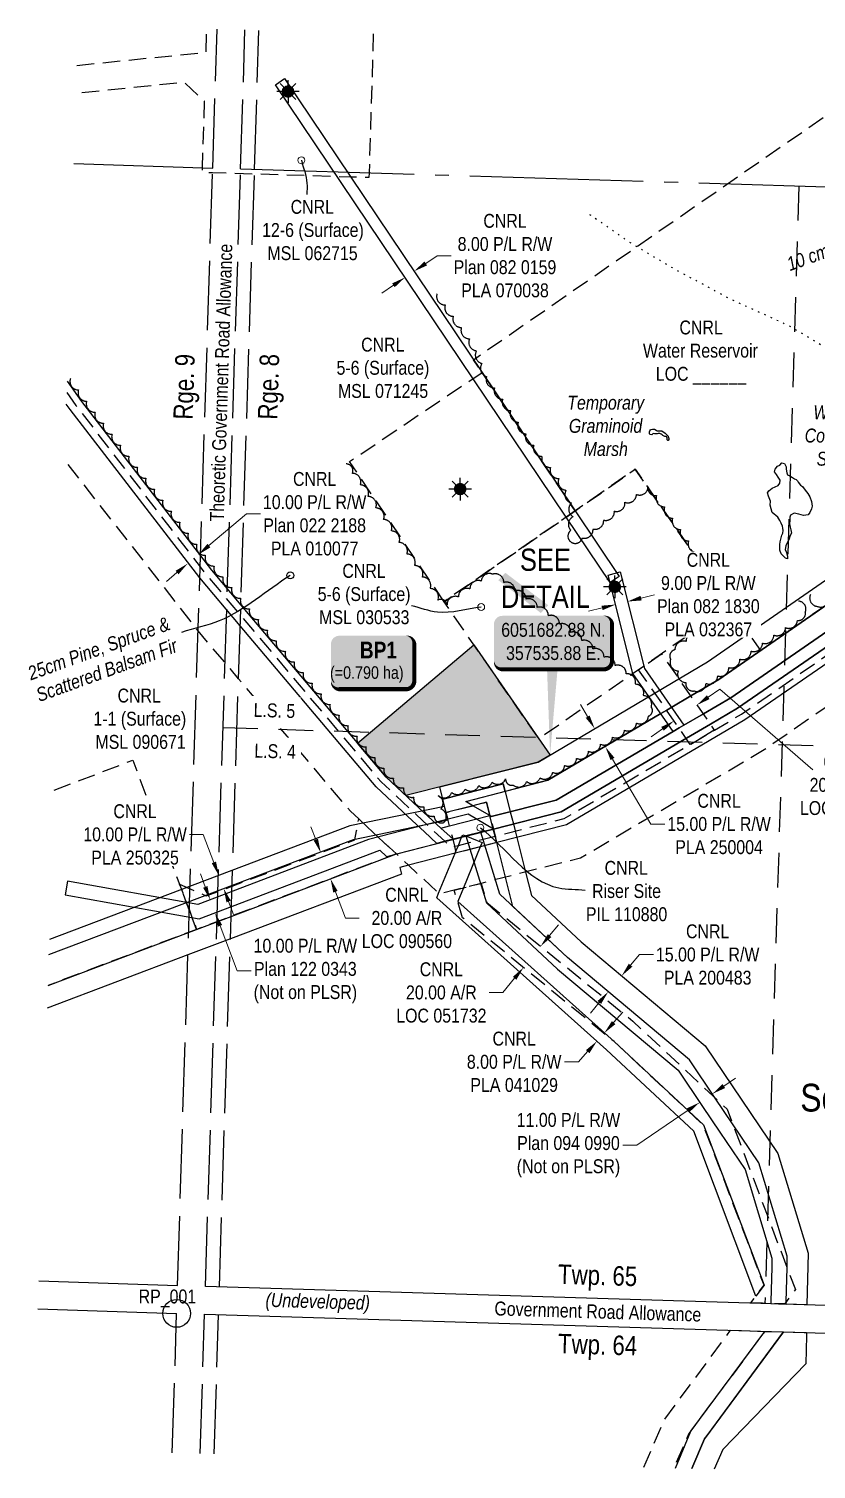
# Model space of a CAD drawing. Extents: x 356147 to 358515, y 6051156 to 6053345.
# Drawn here: x 357161 to 357727, y 6051169 to 6052205 of the extents above; entities that cross this region are included whole.
import ezdxf
from ezdxf.enums import TextEntityAlignment as Align

# ---------------------------------------------------------------- set-up
doc = ezdxf.new("R2010")
doc.units = 0
doc.header["$LTSCALE"] = 5
doc.header["$PDSIZE"] = 15
for name, pattern in [('0', [1, 1, 0]), ('foc-ACCESSROAD', [3.75, 2.5, -1.25]), ('foc-LSD', [8, 5, -3]), ('foc-QUARTERLINE', [33, 25, -3, 2, -3]), ('foc-TOPO', [1, 0.2, -0.8]), ('foc-UNSURVEYED', [12.5, 10, -2.5])]:
    doc.linetypes.add(name, pattern=pattern)
doc.layers.get('Defpoints').update_dxf_attribs({"color": 9})
for name, color, linetype in [('35', 37, 'Continuous'), ('AS-UNDERLAY-H', 141, 'Continuous'), ('C-AR', 13, 'foc-ACCESSROAD'), ('C-RW', 13, 'Continuous'), ('C-SYMBOL', 7, 'Continuous'), ('C-WS', 13, 'foc-ACCESSROAD'), ('C-WS-S', 8, 'Continuous'), ('D-TXT', 6, 'Continuous'), ('DETAIL-T', 7, 'Continuous'), ('L-QSEC', 8, 'foc-QUARTERLINE'), ('L-ROAD-T', 7, 'Continuous'), ('L-SEC', 7, 'Continuous'), ('L-SECQ', 8, 'foc-QUARTERLINE'), ('L-SECTION-LSD', 7, 'foc-LSD'), ('L-USEC', 7, 'foc-UNSURVEYED'), ('P-TEMP-BLOCKS', 250, 'Continuous'), ('P-TEMP-BLUE', 146, 'Continuous'), ('T-BUSH', 110, '0'), ('T-BUSH-T', 110, 'Continuous'), ('T-VEGETATION CHANGE', 104, 'foc-TOPO'), ('WETLAND', 143, 'Continuous')]:
    doc.layers.add(name, color=color, linetype=linetype)
for name, color, linetype, lineweight in [('C-AR-T', 13, 'Continuous', 9), ('C-RW-T', 13, 'Continuous', 9), ('C-WS-T', 13, 'Continuous', 9), ('T-TEXT', 48, 'Continuous', 18)]:
    doc.layers.add(name, color=color, linetype=linetype, lineweight=lineweight)
doc.layers.add('P-TEMP-BLUE-H', color=7, linetype='Continuous', true_color=0x99e6ff)
doc.styles.add('100L', font='ARIALN.TTF', dxfattribs={"height": 11})
doc.styles.add('175L', font='ARIALN.TTF', dxfattribs={"height": 20})
doc.styles.add('80', font='ARIALN.TTF', dxfattribs={"height": 10})
doc.styles.add('80CG', font='ARIALN.TTF', dxfattribs={"height": 10})
doc.styles.add('80L', font='ARIALN.TTF', dxfattribs={"height": 10})
doc.styles.add('80LS', font='ARIALNI.TTF', dxfattribs={"height": 10})
doc.styles.add('BOLD', font='ARIALNB.TTF')
doc.dimstyles.new('Compass 5 000', dxfattribs={"dimscale": 5, "dimtxt": 9, "dimasz": 2, "dimexe": 0.2, "dimexo": 0.0625, "dimgap": 0.5, "dimtad": 0, "dimtih": 1, "dimtoh": 1, "dimzin": 0, "dimdsep": 46, "dimtxsty": '80CG', "dimcen": 0.1, "dimse1": 1, "dimse2": 1, "dimclrd": 256, "dimclrt": 256, "dimaunit": 1, "dimadec": 4, "dimazin": 0, "dimtfac": 0.06, "dimtofl": 0, "dimtmove": 0, "dimatfit": 1, "dimfxl": 0.2, "dimtolj": 1, "dimtzin": 0, "dimlwd": -1, "dimarcsym": 0})

# ---------------------------------------------------------------- blocks, each defined once
blk = doc.blocks.new('*D373')
at = {"layer": 'C-RW-T', "transparency": 16777216}
for p, q in [((357446.3, 6052036.5), (357454.6, 6052042.1)), ((357454.6, 6052042.1), (357464.6, 6052042.1)), ((357423.1, 6052020.8), (357414.8, 6052015.2))]:
    blk.add_line(p, q, dxfattribs=at)
for points in [[(357445.4, 6052037.9), (357447.3, 6052035.1), (357438, 6052030.9)], [(357422.2, 6052022.2), (357424, 6052019.4), (357431.4, 6052026.4)]]:
    blk.add_solid(points, dxfattribs=at)
at = {"layer": 'Defpoints', "color": 0, "transparency": 16777216}
for p in [(357438, 6052030.9), (357445.3, 6052020), (357438.7, 6052015.5)]:
    blk.add_point(p, dxfattribs=at)
at = {"layer": 'C-RW-T', "transparency": 16777216, "insert": (357503.4, 6052042.1), "char_height": 10, "attachment_point": 5, "style": '80CG'}
blk.add_mtext('\\A1;CNRL\\P8.00 P/L R/W\\PPlan 082 0159\\PPLA 070038', dxfattribs=at)
blk = doc.blocks.new('*D374')
at = {"layer": 'C-AR-T', "transparency": 16777216}
for p, q in [((357535.5, 6051553), (357541.8, 6051560.7)), ((357510.3, 6051522.3), (357501.9, 6051512)), ((357501.9, 6051512), (357491.9, 6051512))]:
    blk.add_line(p, q, dxfattribs=at)
for points in [[(357534.2, 6051554), (357536.8, 6051551.9), (357529.1, 6051545.3)], [(357509.1, 6051523.3), (357511.6, 6051521.2), (357516.7, 6051530)]]:
    blk.add_solid(points, dxfattribs=at)
at = {"layer": 'Defpoints', "color": 0, "transparency": 16777216}
for p in [(357524.2, 6051549.3), (357511.7, 6051534.1), (357516.7, 6051530)]:
    blk.add_point(p, dxfattribs=at)
at = {"layer": 'C-AR-T', "transparency": 16777216, "insert": (357457.6, 6051512), "char_height": 10, "attachment_point": 5, "style": '80CG'}
blk.add_mtext('\\A1;CNRL\\P20.00 A/R\\PLOC 051732', dxfattribs=at)
blk = doc.blocks.new('*D375')
at = {"layer": 'C-AR-T', "transparency": 16777216}
for p, q in [((357367.2, 6051622), (357363.7, 6051631.3)), ((357381.4, 6051584.5), (357388.5, 6051565.6)), ((357388.5, 6051565.6), (357398.5, 6051565.6))]:
    blk.add_line(p, q, dxfattribs=at)
for points in [[(357368.8, 6051622.6), (357365.7, 6051621.4), (357370.8, 6051612.6)], [(357382.9, 6051585.1), (357379.8, 6051583.9), (357377.8, 6051593.8)]]:
    blk.add_solid(points, dxfattribs=at)
at = {"layer": 'Defpoints', "color": 0, "transparency": 16777216}
for p in [(357316.2, 6051592), (357377.8, 6051593.8), (357323.2, 6051573.2)]:
    blk.add_point(p, dxfattribs=at)
at = {"layer": 'C-AR-T', "transparency": 16777216, "insert": (357432.8, 6051565.6), "char_height": 10, "attachment_point": 5, "style": '80CG'}
blk.add_mtext('\\A1;CNRL\\P20.00 A/R\\PLOC 090560', dxfattribs=at)
blk = doc.blocks.new('*D377')
at = {"layer": 'C-RW-T', "transparency": 16777216}
for p, q in [((357290.3, 6051833.5), (357317.3, 6051856.4)), ((357317.3, 6051856.4), (357327.3, 6051856.4)), ((357267.3, 6051814.1), (357259.7, 6051807.7))]:
    blk.add_line(p, q, dxfattribs=at)
for points in [[(357289.2, 6051834.8), (357291.3, 6051832.2), (357282.6, 6051827)], [(357266.3, 6051815.4), (357268.4, 6051812.9), (357275, 6051820.6)]]:
    blk.add_solid(points, dxfattribs=at)
at = {"layer": 'Defpoints', "color": 0, "transparency": 16777216}
for p in [(357282.6, 6051827), (357336.8, 6051762.8), (357329.2, 6051756.4)]:
    blk.add_point(p, dxfattribs=at)
at = {"layer": 'C-RW-T', "transparency": 16777216, "insert": (357366.4, 6051856.4), "char_height": 10, "attachment_point": 5, "style": '80CG'}
blk.add_mtext('\\A1;CNRL\\P10.00 P/L R/W\\PPlan 022 2188\\PPLA 010077', dxfattribs=at)
blk = doc.blocks.new('*D378')
at = {"layer": 'C-RW-T', "transparency": 16777216}
for p, q in [((357601.4, 6051795.8), (357611.1, 6051798.2)), ((357573.3, 6051788.7), (357563.6, 6051786.3))]:
    blk.add_line(p, q, dxfattribs=at)
for points in [[(357601, 6051797.4), (357601.8, 6051794.1), (357591.7, 6051793.3)], [(357572.9, 6051790.3), (357573.7, 6051787.1), (357583, 6051791.1)]]:
    blk.add_solid(points, dxfattribs=at)
at = {"layer": 'Defpoints', "color": 0, "transparency": 16777216}
for p in [(357582.3, 6051793.8), (357591.1, 6051796), (357591.7, 6051793.3)]:
    blk.add_point(p, dxfattribs=at)
at = {"layer": 'C-RW-T', "transparency": 16777216, "insert": (357649.8, 6051798.2), "char_height": 10, "attachment_point": 5, "style": '80CG', "bg_fill": 3, "box_fill_scale": 1.1, "bg_fill_color": 256, "bg_fill_true_color": 13158600, "bg_fill_transparency": 0}
blk.add_mtext('\\A1;CNRL\\P9.00 P/L R/W\\PPlan 082 1830\\PPLA 032367', dxfattribs=at)
blk = doc.blocks.new('*D379')
at = {"layer": 'C-RW-T', "transparency": 16777216}
for p, q in [((357581.6, 6051490.4), (357588.3, 6051497.8)), ((357556.3, 6051462.1), (357546.3, 6051462.1)), ((357562.9, 6051469.5), (357556.3, 6051462.1))]:
    blk.add_line(p, q, dxfattribs=at)
for points in [[(357580.4, 6051491.5), (357582.8, 6051489.2), (357574.9, 6051482.9)], [(357561.7, 6051470.6), (357564.2, 6051468.4), (357569.6, 6051477)]]:
    blk.add_solid(points, dxfattribs=at)
at = {"layer": 'Defpoints', "color": 0, "transparency": 16777216}
for p in [(357574.6, 6051483.2), (357569.3, 6051477.2), (357569.6, 6051477)]:
    blk.add_point(p, dxfattribs=at)
at = {"layer": 'C-RW-T', "transparency": 16777216, "insert": (357510, 6051462.1), "char_height": 10, "attachment_point": 5, "style": '80CG'}
blk.add_mtext('\\A1;CNRL\\P8.00 P/L R/W^JPLA 041029', dxfattribs=at)
blk = doc.blocks.new('*D380')
at = {"layer": 'C-RW-T', "transparency": 16777216}
for p, q in [((357593.8, 6051531.7), (357600.2, 6051539.3)), ((357600.2, 6051539.3), (357610.2, 6051539.3)), ((357571.3, 6051504.9), (357564.9, 6051497.2))]:
    blk.add_line(p, q, dxfattribs=at)
for points in [[(357592.5, 6051532.7), (357595.1, 6051530.6), (357587.4, 6051524)], [(357570, 6051505.9), (357572.6, 6051503.8), (357577.7, 6051512.5)]]:
    blk.add_solid(points, dxfattribs=at)
at = {"layer": 'Defpoints', "color": 0, "transparency": 16777216}
for p in [(357587.4, 6051524), (357618.4, 6051497.9), (357608.8, 6051486.4)]:
    blk.add_point(p, dxfattribs=at)
at = {"layer": 'C-RW-T', "transparency": 16777216, "insert": (357649.3, 6051539.3), "char_height": 10, "attachment_point": 5, "style": '80CG'}
blk.add_mtext('\\A1;CNRL\\P15.00 P/L R/W\\PPLA 200483', dxfattribs=at)
blk = doc.blocks.new('GAS')
h = blk.add_hatch(color=255)
h.dxf.hatch_style = 1
edge = h.paths.add_edge_path()
edge.add_arc((0, 0), 0.9, 0, 360)
for p, q in [((-0.81, 0), (-1.62, 0)), ((-0.57, 0.57), (-1.14, 1.14)), ((0, 0.81), (0, 1.62)), ((0.57, 0.57), (1.14, 1.14)), ((1.62, 0), (0.81, 0)), ((-0.57, -0.57), (-1.14, -1.14)), ((0, -0.81), (0, -1.62)), ((1.14, -1.14), (0.57, -0.57))]:
    blk.add_line(p, q)
blk.add_circle((0, 0), 0.8)
blk = doc.blocks.new('*D417')
at = {"layer": 'C-RW-T', "transparency": 16777216}
for p, q in [((357661, 6051444.7), (357669.3, 6051450.3)), ((357635.3, 6051427.3), (357598.2, 6051402.2)), ((357598.2, 6051402.2), (357588.2, 6051402.2))]:
    blk.add_line(p, q, dxfattribs=at)
for points in [[(357660, 6051446.1), (357661.9, 6051443.3), (357652.7, 6051439.1)], [(357634.4, 6051428.7), (357636.2, 6051426), (357643.6, 6051433)]]:
    blk.add_solid(points, dxfattribs=at)
at = {"layer": 'Defpoints', "color": 0, "transparency": 16777216}
for p in [(357643.6, 6051433), (357658.4, 6051430.7), (357649.3, 6051424.5)]:
    blk.add_point(p, dxfattribs=at)
at = {"layer": 'C-RW-T', "transparency": 16777216, "insert": (357549.1, 6051402.2), "char_height": 10, "attachment_point": 5, "style": '80CG'}
blk.add_mtext('\\A1;11.00 P/L R/W\\PPlan 094 0990\\P(Not on PLSR)', dxfattribs=at)
blk = doc.blocks.new('*D418')
at = {"layer": 'C-RW-T', "transparency": 16777216}
for p, q in [((357286.2, 6051625.7), (357276.2, 6051625.7)), ((357293.8, 6051605.6), (357286.2, 6051625.7)), ((357304.4, 6051577.5), (357308, 6051568.2))]:
    blk.add_line(p, q, dxfattribs=at)
for points in [[(357295.4, 6051606.2), (357292.3, 6051605), (357297.4, 6051596.2)], [(357306, 6051578.1), (357302.9, 6051576.9), (357300.9, 6051586.9)]]:
    blk.add_solid(points, dxfattribs=at)
at = {"layer": 'Defpoints', "color": 0, "transparency": 16777216}
for p in [(357378.4, 6051626.8), (357381.9, 6051617.5), (357297.4, 6051596.2)]:
    blk.add_point(p, dxfattribs=at)
at = {"layer": 'C-RW-T', "transparency": 16777216, "insert": (357237.1, 6051625.7), "char_height": 10, "attachment_point": 5, "style": '80CG', "bg_fill": 3, "box_fill_scale": 1.1, "bg_fill_color": 256, "bg_fill_true_color": 13158600, "bg_fill_transparency": 0}
blk.add_mtext('\\A1;CNRL\\P10.00 P/L R/W\\PPLA 250325', dxfattribs=at)
blk = doc.blocks.new('*D464')
at = {"layer": 'C-RW-T', "transparency": 16777216}
for p, q in [((357287.6, 6051588), (357284.1, 6051597.4)), ((357298.3, 6051560), (357310.6, 6051527.5)), ((357310.6, 6051527.5), (357320.6, 6051527.5))]:
    blk.add_line(p, q, dxfattribs=at)
for points in [[(357289.2, 6051588.6), (357286.1, 6051587.4), (357291.2, 6051578.7)], [(357299.8, 6051560.6), (357296.7, 6051559.4), (357294.7, 6051569.3)]]:
    blk.add_solid(points, dxfattribs=at)
at = {"layer": 'Defpoints', "color": 0, "transparency": 16777216}
for p in [(357288, 6051577.5), (357291.6, 6051568.1), (357294.7, 6051569.3)]:
    blk.add_point(p, dxfattribs=at)
at = {"layer": 'C-RW-T', "transparency": 16777216, "insert": (357359.7, 6051527.5), "char_height": 10, "attachment_point": 5, "style": '80CG'}
blk.add_mtext('\\A1;10.00 P/L R/W\\PPlan 122 0343\\P(Not on PLSR)', dxfattribs=at)
blk = doc.blocks.new('*D465')
at = {"layer": 'C-RW-T', "transparency": 16777216}
for p, q in [((357562.9, 6051710.5), (357557.8, 6051719.1)), ((357580.8, 6051680), (357608.4, 6051633.2)), ((357608.4, 6051633.2), (357618.4, 6051633.2))]:
    blk.add_line(p, q, dxfattribs=at)
for points in [[(357564.3, 6051711.3), (357561.5, 6051709.6), (357568, 6051701.8)], [(357582.2, 6051680.9), (357579.4, 6051679.2), (357575.7, 6051688.7)]]:
    blk.add_solid(points, dxfattribs=at)
at = {"layer": 'Defpoints', "color": 0, "transparency": 16777216}
for p in [(357588.5, 6051713.9), (357596.3, 6051700.7), (357575.7, 6051688.7)]:
    blk.add_point(p, dxfattribs=at)
at = {"layer": 'C-RW-T', "transparency": 16777216, "insert": (357657.5, 6051633.2), "char_height": 10, "attachment_point": 5, "style": '80CG'}
blk.add_mtext('\\A1;CNRL\\P15.00 P/L R/W\\PPLA 250004', dxfattribs=at)
blk = doc.blocks.new('*U522')
at = {"true_color": 0x99e6ff}
h = blk.add_hatch(color=141, dxfattribs=at)
edge = h.paths.add_edge_path()
edge.add_line((-24, -20), (24, -20))
edge.add_arc((24, -14), 6, 270, 360)
edge.add_line((30, -14), (30, 12.5))
edge.add_arc((24, 12.5), 6, 0, 90)
edge.add_line((24, 18.5), (-24, 18.5))
edge.add_arc((-24, 12.5), 6, 90, 180)
edge.add_line((-30, 12.5), (-30, -14))
edge.add_arc((-24, -14), 6, 180, 270)
at = {"color": 250, "flags": 128}
blk.add_lwpolyline([(-24, -20, 3, 3, 0), (24, -20, 3, 3, 0.414214), (30, -14, 3, 3, 0), (30, 12.5, 3, 0, 0.414214), (24, 18.5, 0, 0, 0), (-24, 18.5, 0, 0, 0.414214), (-30, 12.5, 0, 0, 0), (-30, -14, 0, 3, 0.414214)], format="xyseb", close=True, dxfattribs=at)
at = {"flags": 128}
blk.add_lwpolyline([(-20.1, 2.6, 0, 7.5, 0), (0, 0, 0, 0, 0)], format="xyseb", dxfattribs=at)
at = {"color": 250}
for tag, p, height, style in [('TEMP_AREA_W1_001', (-9.2, 2.2), 12, 'BOLD'), ('ENTER_TEXT_001', (-30.7, -12.5), 9, '80')]:
    blk.add_attdef(tag, p, '', height=height, dxfattribs=dict(at, style=style))
blk = doc.blocks.new('*U524')
h = blk.add_hatch(color=254)
edge = h.paths.add_edge_path()
edge.add_line((-36.5, -20), (36.5, -20))
edge.add_arc((36.5, -14), 6, 270, 360)
edge.add_line((42.5, -14), (42.5, 12.5))
edge.add_arc((36.5, 12.5), 6, 0, 90)
edge.add_line((36.5, 18.5), (-36.5, 18.5))
edge.add_arc((-36.5, 12.5), 6, 90, 180)
edge.add_line((-42.5, 12.5), (-42.5, -14))
edge.add_arc((-36.5, -14), 6, 180, 270)
at = {"color": 1, "flags": 128}
blk.add_lwpolyline([(-36.5, -20, 3, 3, 0), (36.5, -20, 3, 3, 0.414214), (42.5, -14, 3, 3, 0), (42.5, 12.5, 3, 0, 0.414214), (36.5, 18.5, 0, 0, 0), (-36.5, 18.5, 0, 0, 0.414214), (-42.5, 12.5, 0, 0, 0), (-42.5, -14, 0, 3, 0.414214)], format="xyseb", close=True, dxfattribs=at)
blk.add_lwpolyline([(-2.1, -81.7, 0, 10, 0), (0, 0, 5, 5, 0)], format="xyseb", dxfattribs=at)
at = {"color": 1, "style": '80'}
blk.add_attdef('ENTER_TEXT_001', (-36, -5), '', height=10, dxfattribs=at)

msp = doc.modelspace()

# ---------------------------------------------------------------- hatches: boundary and pattern name
at = {"layer": 'AS-UNDERLAY-H'}
h = msp.add_hatch(color=256, dxfattribs=at)
h.dxf.hatch_style = 1
h.paths.add_polyline_path([(357503.658, 6051813.932), (357534.468, 6051790.674), (357529.187, 6051785.027), (357498.578, 6051808.723)])
at = {"layer": 'P-TEMP-BLUE-H'}
h = msp.add_hatch(color=256, dxfattribs=at)
h.dxf.hatch_style = 1
h.paths.add_polyline_path([(357535.88, 6051682.878), (357527.27, 6051677.801), (357431.959, 6051653.818), (357417.811, 6051666.964), (357397.208, 6051691.361), (357481.029, 6051762.146)])

# ---------------------------------------------------------------- linework, layer by layer
at = {"layer": '35', "color": 3}
msp.add_circle((357267.05, 6051281.143), 10, dxfattribs=at)
at = {"layer": 'C-AR', "flags": 128}
for points in [[(357187.885, 6051943.65), (357194.529, 6051934.318), (357283.952, 6051818.21), (357287.597, 6051813.479), (357313.035, 6051783.342), (357414.182, 6051663.513), (357439.405, 6051640.103), (357451.428, 6051628.94), (357460.193, 6051620.806), (357464.753, 6051616.572), (357467.193, 6051617.189), (357469.822, 6051617.854), (357483.316, 6051621.269), (357496.257, 6051624.544), (357546.037, 6051637.14), (357636.984, 6051690.661), (357654.264, 6051700.83), (357673.622, 6051712.223), (357811.873, 6051807.79), (357898.03, 6051849.276), (357963.635, 6051862.599), (357965.993, 6051863.08), (357973.087, 6051864.519), (357983.595, 6051864.086), (358072.035, 6051860.44), (358110.406, 6051871.052), (358168.699, 6051887.174), (358211.043, 6051890.927)], [(358210.083, 6051860.25), (358174.149, 6051857.065), (358109.407, 6051839.161), (358075.554, 6051829.798), (357975.527, 6051833.921), (357907.822, 6051820.17), (357827.24, 6051781.369), (357690.036, 6051686.524), (357557.736, 6051608.668), (357486.142, 6051590.551), (357473.483, 6051587.348), (357466.726, 6051585.638), (357456.165, 6051582.966), (357455.653, 6051583.442), (357433.907, 6051603.625), (357425.192, 6051611.714), (357415.953, 6051620.292), (357412.376, 6051623.613), (357404.281, 6051631.165), (357398.087, 6051636.877), (357392.093, 6051642.441), (357311.602, 6051737.798), (357282.506, 6051772.268), (357186.363, 6051895.288)], [(357603.436, 6051170.614), (357618.206, 6051204.776), (357665.792, 6051268.989), (357690.41, 6051268.24), (357635.647, 6051194.722), (357624.942, 6051169.959)]]:
    msp.add_lwpolyline(points, dxfattribs=at)
for points in [[(357654.071, 6051700.717), (357636.794, 6051690.549), (357599.624, 6051744.258), (357616.064, 6051755.635), (357654.071, 6051700.717)], [(357425.192, 6051611.714), (357306.22, 6051566.808), (357281.386, 6051557.433), (357276.179, 6051571.212), (357274.411, 6051575.891), (357270.29, 6051586.799), (357269.055, 6051590.066), (357276.667, 6051586.715), (357281.364, 6051584.724), (357288.388, 6051581.556), (357306.903, 6051588.52), (357395.346, 6051621.79), (357396.534, 6051628.314), (357398.087, 6051636.876), (357404.286, 6051631.18), (357412.376, 6051623.613), (357415.953, 6051620.292), (357425.192, 6051611.714)], [(357688.871, 6051288.406), (357680.378, 6051288.664), (357684.032, 6051293.613), (357689.856, 6051301.473), (357646.199, 6051416.719), (357581.881, 6051476.699), (357472.842, 6051565.841), (357469.335, 6051577.379), (357466.726, 6051585.638), (357473.483, 6051587.349), (357486.142, 6051590.552), (357490.402, 6051576.758), (357595.371, 6051491.459), (357663.246, 6051428.163), (357712.426, 6051298.336), (357704.724, 6051287.923), (357688.871, 6051288.406)]]:
    msp.add_lwpolyline(points, close=True, dxfattribs=at)
at = {"layer": 'C-AR-T'}
for p, q in [((357649.721, 6051724.466), (357657.942, 6051730.153)), ((357657.942, 6051730.153), (357725.079, 6051672.146)), ((357616.831, 6051701.716), (357608.609, 6051696.029))]:
    msp.add_line(p, q, dxfattribs=at)
for points in [[(357648.773, 6051725.837), (357650.669, 6051723.096), (357641.499, 6051718.78)], [(357615.883, 6051703.086), (357617.779, 6051700.346), (357625.052, 6051707.403)]]:
    msp.add_solid(points, dxfattribs=at)
at = {"layer": 'C-RW'}
for points in [[(357982.017, 6052184.218), (357985.01, 6052084.105), (357990.619, 6051896.46), (357888.661, 6051875.695), (357786.036, 6051826.244), (357657.37, 6051737.224), (357637.285, 6051725.405), (357623.396, 6051717.233), (357620.002, 6051715.235), (357615.62, 6051712.657), (357534.269, 6051664.786), (357503.504, 6051656.559), (357502.062, 6051662.194), (357458.541, 6051651.178), (357456.499, 6051659.992), (357498.488, 6051670.558), (357527.27, 6051677.801), (357649.291, 6051749.868), (357778.47, 6051839.243), (357883.836, 6051890.015), (357980.225, 6051909.646), (357975, 6052084.409), (357972.007, 6052184.523)], [(357188.144, 6051951.902), (357198.546, 6051937.293), (357284.2, 6051826.081), (357292.073, 6051815.861), (357313.268, 6051790.758), (357417.811, 6051666.964), (357445.098, 6051641.609), (357457.098, 6051630.323), (357466.012, 6051622.244), (357460.193, 6051620.806), (357454.251, 6051619.302), (357445.474, 6051627.488), (357433.493, 6051638.664), (357410.559, 6051660.057), (357312.798, 6051775.819), (357283.705, 6051810.341), (357190.511, 6051931.342), (357187.625, 6051935.396)], [(358210.886, 6051885.894), (358169.593, 6051882.234), (358110.242, 6051865.82), (358072.612, 6051855.414), (357973.487, 6051859.5), (357899.636, 6051844.501), (357814.394, 6051803.456), (357676.093, 6051708.127), (357547.601, 6051632.657), (357497.456, 6051619.843), (357485.563, 6051616.791), (357468.395, 6051612.424), (357467.489, 6051612.199), (357433.907, 6051603.625), (357427.642, 6051602.025), (357428.892, 6051597.084), (357305.709, 6051550.587), (357275.167, 6051539.058), (357173.948, 6051500.853)], [(357804.814, 6051819.926), (357665.913, 6051724.11), (357646.242, 6051712.602), (357632.208, 6051704.421), (357628.878, 6051702.456), (357624.432, 6051699.849), (357540.302, 6051650.4), (357493.483, 6051638.548), (357492.442, 6051639.289), (357480.314, 6051646.428), (357475.248, 6051649.411), (357534.269, 6051664.786), (357615.62, 6051712.657), (357620.002, 6051715.235), (357623.396, 6051717.233), (357637.285, 6051725.405), (357657.37, 6051737.224), (357786.036, 6051826.244)], [(357809.351, 6051812.124), (357670.738, 6051716.542), (357651.378, 6051705.146), (357634.055, 6051694.977), (357543.755, 6051642.006), (357495.067, 6051629.636), (357475.2, 6051624.611), (357472.202, 6051623.803), (357466.012, 6051622.244), (357457.098, 6051630.323), (357463.434, 6051631.892), (357492.446, 6051639.286), (357492.768, 6051638.35), (357493.484, 6051638.54), (357540.302, 6051650.4), (357624.432, 6051699.849), (357628.878, 6051702.452), (357632.208, 6051704.421), (357646.244, 6051712.594), (357665.913, 6051724.11), (357804.813, 6051819.926)], [(357174.459, 6051517.074), (357275.677, 6051555.279), (357281.386, 6051557.433), (357306.22, 6051566.808), (357425.192, 6051611.714), (357454.251, 6051619.302), (357460.193, 6051620.806), (357466.012, 6051622.244), (357472.202, 6051623.803), (357475.2, 6051624.611), (357495.067, 6051629.636), (357543.755, 6051642.006), (357634.055, 6051694.977), (357651.378, 6051705.146), (357670.738, 6051716.542), (357809.351, 6051812.124)], [(357175.16, 6051539.365), (357394.425, 6051622.209), (357462.404, 6051636.209), (357459.961, 6051645.913), (357391.633, 6051631.84), (357175.501, 6051550.18)], [(357626.027, 6051169.926), (357637.172, 6051196.407), (357690.41, 6051268.24), (357703.766, 6051267.833), (357647.079, 6051190.875), (357637.937, 6051169.564)], [(357637.942, 6051169.564), (357647.081, 6051190.853), (357648.836, 6051193.26), (357703.766, 6051267.833), (357720.451, 6051267.325), (357720.395, 6051264.931), (357719.925, 6051244.943), (357660.178, 6051183.322), (357654.057, 6051169.073)]]:
    msp.add_lwpolyline(points, dxfattribs=at)
for points in [[(357585.651, 6051811.356), (357579.016, 6051806.893), (357547.366, 6051853.953), (357338.109, 6052165.044), (357344.749, 6052169.509), (357553.872, 6051858.599), (357585.651, 6051811.356)], [(357628.878, 6051702.452), (357624.432, 6051699.849), (357595.514, 6051741.413), (357577.633, 6051812.376), (357586.357, 6051814.574), (357603.838, 6051745.199), (357632.208, 6051704.421), (357628.878, 6051702.452)], [(357503.509, 6051656.534), (357507.212, 6051642.018), (357509.44, 6051633.287), (357510.736, 6051628.208), (357511.927, 6051623.541), (357518.272, 6051598.681), (357522.561, 6051581.877), (357558.311, 6051548.362), (357647.466, 6051473.604), (357699.901, 6051396.1), (357721.658, 6051324.415), (357720.789, 6051287.434), (357705.801, 6051287.89), (357705.837, 6051289.428), (357706.419, 6051314.194), (357706.611, 6051322.362), (357686.211, 6051389.576), (357667.241, 6051417.615), (357654.737, 6051436.097), (357636.223, 6051463.463), (357548.359, 6051537.139), (357509.114, 6051573.929), (357503.736, 6051595.003), (357497.433, 6051619.823), (357496.234, 6051624.525), (357494.963, 6051629.596), (357492.721, 6051638.312), (357492.438, 6051639.282), (357490.008, 6051648.87), (357480.345, 6051646.401), (357476.449, 6051645.426), (357460.982, 6051641.484), (357460.133, 6051644.857), (357459.981, 6051645.46), (357458.541, 6051651.178), (357502.062, 6051662.194), (357503.509, 6051656.534)], [(357186.798, 6051582.249), (357283.293, 6051564.98), (357413.349, 6051614.467), (357418.198, 6051609.92), (357449.882, 6051618.047), (357495.067, 6051629.636), (357476.814, 6051640.434), (357446.157, 6051632.571), (357405.236, 6051622.076), (357282.327, 6051575.308), (357188.559, 6051592.09)], [(357475.317, 6051624.641), (357490.171, 6051576.533), (357541.293, 6051528.712), (357627.978, 6051456.026), (357645.63, 6051429.935), (357658.133, 6051411.454), (357676.172, 6051384.791), (357695.576, 6051320.857), (357695.426, 6051314.453), (357694.843, 6051289.686), (357694.809, 6051288.225), (357705.801, 6051287.89), (357705.837, 6051289.428), (357706.419, 6051314.194), (357706.611, 6051322.362), (357686.211, 6051389.576), (357667.241, 6051417.615), (357654.737, 6051436.097), (357636.223, 6051463.463), (357548.359, 6051537.139), (357499.783, 6051582.678), (357485.992, 6051627.34)], [(357689.856, 6051301.473), (357684.032, 6051293.613), (357639.379, 6051412.141), (357576.483, 6051470.794), (357454.324, 6051580.215), (357455.653, 6051583.442), (357467.489, 6051612.199), (357468.09, 6051613.66), (357469.822, 6051617.854), (357472.202, 6051623.803), (357472.981, 6051625.524), (357475.2, 6051624.611), (357483.316, 6051621.269), (357486.851, 6051619.814), (357485.563, 6051616.791), (357473.483, 6051587.349), (357469.335, 6051577.379), (357581.881, 6051476.699), (357646.199, 6051416.719), (357689.856, 6051301.473)]]:
    msp.add_lwpolyline(points, close=True, dxfattribs=at)
at = {"layer": 'C-WS', "flags": 128}
for points in [[(357408.627, 6052201.675), (357405.578, 6052101.748), (357405.473, 6052098.282), (357392.347, 6052098.683), (357382.5, 6052098.985), (357323.027, 6052100.803), (357292.876, 6052101.725), (357285.552, 6052101.948), (357285.657, 6052105.419), (357287.109, 6052153.318), (357272.64, 6052166.793), (357197.742, 6052159.17), (357194.658, 6052158.856)], [(357195.292, 6052179.025), (357288.175, 6052188.477), (357288.685, 6052205.326)], [(357178.882, 6051657.612), (357235.464, 6051679.133), (357269.055, 6051590.066), (357270.29, 6051586.799), (357274.411, 6051575.891), (357276.179, 6051571.212), (357281.386, 6051557.433), (357275.677, 6051555.279), (357174.459, 6051517.074)]]:
    msp.add_lwpolyline(points, dxfattribs=at)
for points in [[(357746.349, 6052151.175), (357931.1, 6051884.334), (357888.661, 6051875.695), (357786.036, 6051826.244), (357687.448, 6051758.026), (357597.166, 6051888.431), (357553.939, 6051858.503), (357480.77, 6051967.275), (357746.349, 6052151.175)], [(357459.565, 6051793.166), (357391.535, 6051893.977), (357486.921, 6051958.137), (357530.355, 6051893.399), (357553.939, 6051858.503), (357459.565, 6051793.166)], [(357665.444, 6051789.81), (357527.802, 6051694.552), (357459.565, 6051793.166), (357553.939, 6051858.503), (357597.166, 6051888.431)], [(357485.563, 6051616.791), (357468.395, 6051612.424), (357468.09, 6051613.66), (357467.193, 6051617.189), (357466.012, 6051622.244), (357463.434, 6051631.892), (357460.982, 6051641.484), (357480.314, 6051646.428), (357490.018, 6051648.911), (357492.446, 6051639.286), (357492.768, 6051638.35), (357495.067, 6051629.636), (357496.257, 6051624.544), (357497.456, 6051619.843), (357485.563, 6051616.791)]]:
    msp.add_lwpolyline(points, close=True, dxfattribs=at)
at = {"layer": 'L-QSEC'}
msp.add_line((357313.085, 6052104.571), (358082.475, 6052081.147), dxfattribs=at)
at = {"layer": 'L-SEC'}
for p, q in [((357167.768, 6051304.486), (357267.702, 6051301.243)), ((357287.783, 6051300.632), (358091.769, 6051276.159)), ((357167.135, 6051284.386), (357267.05, 6051281.144)), ((357287.15, 6051280.532), (358091.158, 6051256.058))]:
    msp.add_line(p, q, dxfattribs=at)
at = {"layer": 'L-SECQ'}
msp.add_line((357193.07, 6052108.425), (357292.984, 6052105.183), dxfattribs=at)
at = {"layer": 'L-SECTION-LSD'}
for p, q in [((357715.016, 6052092.334), (357690.544, 6051288.372)), ((357300.434, 6051702.602), (358104.368, 6051678.129))]:
    msp.add_line(p, q, dxfattribs=at)
at = {"layer": 'L-USEC'}
for p, q in [((357292.984, 6052105.183), (357296.129, 6052205.1)), ((357313.084, 6052104.55), (357316.23, 6052204.488)), ((357323.134, 6052104.234), (357326.281, 6052204.182)), ((357267.682, 6051301.244), (357292.984, 6052105.183)), ((357287.782, 6051300.591), (357313.084, 6052104.55)), ((357297.832, 6051300.265), (357323.134, 6052104.234)), ((357263.899, 6051180.949), (357267.05, 6051281.144)), ((357283.999, 6051180.337), (357287.15, 6051280.511)), ((357294.05, 6051180.031), (357297.2, 6051280.195))]:
    msp.add_line(p, q, dxfattribs=at)
at = {"layer": 'P-TEMP-BLUE'}
msp.add_lwpolyline([(357535.88, 6051682.878), (357527.27, 6051677.801), (357431.959, 6051653.818), (357417.811, 6051666.964), (357397.208, 6051691.361), (357481.029, 6051762.146)], close=True, dxfattribs=at)
at = {"layer": 'T-BUSH', "flags": 128}
for points in [[(357454.511, 6052014.758, 0.52056705), (357460.36, 6052006.652, 0.52056705), (357466.209, 6051998.545, 0.52056705), (357472.058, 6051990.438, 0.52056705), (357477.907, 6051982.331, 0.52056705), (357482.928, 6051973.712, 0.52056705), (357486.901, 6051964.574, 0.52056705), (357490.126, 6051955.126, 0.52056705), (357495.931, 6051946.987, 0.52056705), (357501.735, 6051938.848, 0.52056705), (357507.499, 6051930.682, 0.52056705), (357512.956, 6051922.306, 0.52056705), (357518.412, 6051913.93, 0.52056705), (357524.095, 6051905.713, 0.52056705), (357530.125, 6051897.739, 0.52056705), (357536.155, 6051889.766, 0.52056705), (357542.184, 6051881.793, 0.52056705), (357547.457, 6051873.385, 0.52056705), (357551.291, 6051864.153, 0.52056705), (357552.461, 6051854.368, 0.52056705), (357550.848, 6051844.589, 0.52056705), (357551.032, 6051836.017, 0.52056705), (357559.076, 6051839.062, 0.52056705), (357566.749, 6051845.471, 0.52056705), (357574.421, 6051851.879, 0.52056705), (357582.093, 6051858.288, 0.52056705), (357589.766, 6051864.696, 0.52056705), (357598.006, 6051870.332, 0.52056705), (357606.406, 6051875.752, 0.52056705), (357612.547, 6051869.575, 0.52056705), (357618.299, 6051861.399, 0.52056705), (357624.051, 6051853.223, 0.52056705), (357629.803, 6051845.047, 0.52056705), (357635.555, 6051836.871, 0.52056705), (357641.307, 6051828.695, 0.52056705), (357647.059, 6051820.519, 0.52056705), (357652.811, 6051812.343, 0.52056705), (357658.563, 6051804.167, 0.52056705), (357664.315, 6051795.991, 0.52056705), (357665.795, 6051788.497, 0.52056705), (357657.783, 6051782.519, 0.52056705), (357649.771, 6051776.541, 0.52056705), (357641.759, 6051770.562, 0.52056705), (357633.747, 6051764.584, 0.52056705), (357625.735, 6051758.606, 0.52056705), (357622.65, 6051751.743, 0.52056705), (357628.081, 6051743.35, 0.52056705), (357633.588, 6051735.008, 0.52056705), (357639.685, 6051728.976, 0.52056705), (357648.116, 6051734.347, 0.52056705), (357656.53, 6051739.742, 0.52056705), (357664.5, 6051745.777, 0.52056705), (357672.47, 6051751.811, 0.52056705), (357680.578, 6051757.656, 0.52056705), (357688.749, 6051763.415, 0.52056705), (357696.919, 6051769.175, 0.52056705), (357705.383, 6051774.492, 0.52056705), (357713.881, 6051779.757, 0.52056705), (357719.579, 6051785.69, 0.52056705), (357714.793, 6051793.533, 0.52056705)], [(357190.587, 6051953.642, 0.52056705), (357196.385, 6051945.498, 0.52056705), (357202.247, 6051937.402, 0.52056705), (357208.347, 6051929.482, 0.52056705), (357214.447, 6051921.562, 0.52056705), (357220.547, 6051913.642, 0.52056705), (357226.646, 6051905.722, 0.52056705), (357232.746, 6051897.802, 0.52056705), (357238.846, 6051889.883, 0.52056705), (357244.946, 6051881.963, 0.52056705), (357251.046, 6051874.043, 0.52056705), (357257.146, 6051866.123, 0.52056705), (357263.245, 6051858.203, 0.52056705), (357269.345, 6051850.283, 0.52056705), (357275.445, 6051842.363, 0.52056705), (357281.545, 6051834.443, 0.52056705), (357287.69, 6051826.56, 0.52056705), (357294.042, 6051818.841, 0.52056705), (357300.395, 6051811.122, 0.52056705), (357306.747, 6051803.403, 0.52056705), (357313.099, 6051795.684, 0.52056705), (357319.511, 6051788.015, 0.52056705), (357325.961, 6051780.377, 0.52056705), (357332.41, 6051772.74, 0.52056705), (357338.86, 6051765.102, 0.52056705), (357345.31, 6051757.464, 0.52056705), (357351.76, 6051749.827, 0.52056705), (357358.21, 6051742.189, 0.52056705), (357364.66, 6051734.552, 0.52056705), (357371.109, 6051726.914, 0.52056705), (357377.559, 6051719.277, 0.52056705), (357384.009, 6051711.639, 0.52056705), (357390.459, 6051704.001, 0.52056705), (357396.909, 6051696.364, 0.52056705), (357403.358, 6051688.726, 0.52056705), (357409.808, 6051681.089, 0.52056705), (357416.258, 6051673.451, 0.52056705), (357423.071, 6051666.159, 0.52056705), (357430.382, 6051659.341, 0.52056705), (357437.692, 6051652.523, 0.52056705), (357445.003, 6051645.705, 0.52056705), (357452.313, 6051638.886, 0.52056705), (357459.688, 6051634.462, 0.52056705), (357457.23, 6051644.152, 0.52056705), (357455.388, 6051653.474, 0.52056705), (357465.079, 6051655.927, 0.52056705), (357474.77, 6051658.38, 0.52056705), (357484.461, 6051660.833, 0.52056705), (357494.152, 6051663.286, 0.52056705), (357503.843, 6051665.739, 0.52056705), (357509.353, 6051661.227, 0.52056705), (357519.01, 6051663.81, 0.52056705), (357528.667, 6051666.393, 0.52056705), (357537.761, 6051670.321, 0.52056705), (357546.377, 6051675.391, 0.52056705), (357554.992, 6051680.461, 0.52056705), (357563.608, 6051685.53, 0.52056705), (357572.224, 6051690.6, 0.52056705), (357580.839, 6051695.67, 0.52056705), (357589.455, 6051700.74, 0.52056705), (357598.071, 6051705.81, 0.52056705), (357606.686, 6051710.879, 0.52056705), (357608.646, 6051717.398, 0.52056705), (357602.917, 6051725.591, 0.52056705), (357597.189, 6051733.783, 0.52056705), (357590.713, 6051741.251, 0.52056705), (357582.698, 6051747.225, 0.52056705), (357574.683, 6051753.199, 0.52056705), (357566.667, 6051759.173, 0.52056705), (357558.652, 6051765.147, 0.52056705), (357550.637, 6051771.121, 0.52056705), (357542.621, 6051777.095, 0.52056705), (357534.606, 6051783.069, 0.52056705), (357526.591, 6051789.043, 0.52056705), (357518.576, 6051795.016, 0.52056705), (357510.56, 6051800.99, 0.52056705), (357502.545, 6051806.964, 0.52056705), (357494.53, 6051812.938, 0.52056705), (357486.325, 6051808.045, 0.52056705), (357478.106, 6051802.355, 0.52056705), (357469.887, 6051796.664, 0.52056705), (357461.667, 6051790.974, 0.52056705), (357455.151, 6051794.344, 0.52056705), (357449.56, 6051802.63, 0.52056705), (357443.968, 6051810.917, 0.52056705), (357438.376, 6051819.203, 0.52056705), (357432.784, 6051827.49, 0.52056705), (357427.192, 6051835.776, 0.52056705), (357421.6, 6051844.062, 0.52056705), (357416.009, 6051852.349, 0.52056705), (357410.417, 6051860.635, 0.52056705), (357404.825, 6051868.921, 0.52056705), (357399.233, 6051877.208, 0.52056705), (357393.641, 6051885.494, 0.52056705), (357389.049, 6051892.299, 0.52056705)], [(357723.238, 6051798.33, 0.52056705), (357728.406, 6051789.773, 0.52056705), (357736.112, 6051794.384, 0.52056705), (357744.091, 6051800.407, 0.52056705), (357752.267, 6051806.156, 0.52056705), (357760.508, 6051811.814, 0.52056705), (357768.749, 6051817.472, 0.52056705), (357777.168, 6051822.861, 0.52056705), (357785.614, 6051828.21, 0.52056705), (357794.085, 6051833.516, 0.52056705), (357802.945, 6051838.142, 0.52056705), (357811.831, 6051842.721, 0.52056705), (357820.717, 6051847.3, 0.52056705), (357829.78, 6051851.507, 0.52056705), (357838.961, 6051855.461, 0.52056705), (357848.122, 6051859.46, 0.52056705), (357857.152, 6051863.748, 0.52056705), (357866.183, 6051868.035, 0.52056705), (357875.235, 6051872.276, 0.52056705), (357884.317, 6051876.453, 0.52056705), (357893.77, 6051879.538, 0.52056705), (357903.518, 6051881.757, 0.52056705), (357913.313, 6051883.746, 0.52056705), (357923.135, 6051885.603, 0.52056705), (357932.958, 6051887.461, 0.52056705), (357942.78, 6051889.319, 0.52056705), (357952.603, 6051891.177, 0.52056705), (357962.499, 6051891.428, 0.52056705), (357964.022, 6051900.291, 0.52056705), (357963.653, 6051913.591, 0.52056705)]]:
    msp.add_lwpolyline(points, format="xyb", dxfattribs=at)
at = {"layer": 'T-VEGETATION CHANGE', "flags": 128}
msp.add_lwpolyline([(357564.324, 6052071.845), (357593.444, 6052051.611), (357623.676, 6052033.565), (357665.113, 6052011.182), (357708.528, 6051991.46), (357730.932, 6051978.005), (357767.992, 6051956.651), (357797.73, 6051933.464), (357841.353, 6051912.52), (357854.687, 6051909.563), (357880.737, 6051919.661), (357892.452, 6051916.063), (357933.955, 6051884.815)], dxfattribs=at)
at = {"layer": 'WETLAND'}
for points in [[(357608.713, 6051917.056), (357609.67, 6051917.326), (357610.993, 6051917.372), (357612.107, 6051916.658), (357612.739, 6051916.177), (357613.393, 6051916.135), (357614.262, 6051916.177), (357616.401, 6051916.162), (357618.748, 6051914.507), (357619.373, 6051913.69), (357620.809, 6051912.185), (357621.206, 6051911.368), (357621.288, 6051910.588), (357621.251, 6051909.921), (357620.854, 6051909.238), (357620.576, 6051909.126), (357620.396, 6051909.418), (357620.1, 6051909.678), (357620.118, 6051910.539), (357620.082, 6051911.289), (357619.624, 6051912.077), (357618.507, 6051912.077), (357617.867, 6051912.241), (357617.116, 6051912.626), (357616.475, 6051913.175), (357615.743, 6051913.761), (357614.864, 6051914.072), (357614.26, 6051914.273), (357613.583, 6051914.255), (357612.96, 6051914.054), (357611.917, 6051913.981), (357611.166, 6051914.054), (357610.507, 6051914.109), (357609.848, 6051913.999), (357609.391, 6051913.559), (357609.098, 6051913.303), (357607.834, 6051913.541), (357607.45, 6051913.926), (357607.304, 6051914.402), (357607.322, 6051915.427), (357607.651, 6051916.122), (357608.072, 6051916.781), (357608.713, 6051917.056)], [(357718.236, 6051855.302), (357714.91, 6051856.108), (357711.482, 6051856.938), (357708.898, 6051855.471), (357708.479, 6051854.005), (357708.479, 6051851.63), (357708.199, 6051849.256), (357708.688, 6051846.742), (357709.107, 6051844.856), (357709.714, 6051842.52), (357708.618, 6051840.876), (357707.836, 6051837.76), (357706.453, 6051835.429), (357705.476, 6051833.403), (357705.196, 6051830.75), (357706.034, 6051828.585), (357706.872, 6051826.001), (357706.872, 6051823.906), (357705.406, 6051824.395), (357703.8, 6051825.931), (357702.124, 6051827.677), (357701.286, 6051830.191), (357701.356, 6051832.077), (357701.286, 6051834.241), (357701.425, 6051836.197), (357702.124, 6051839.2), (357702.752, 6051840.946), (357703.311, 6051842.552), (357703.59, 6051844.368), (357703.52, 6051845.974), (357703.171, 6051847.51), (357702.124, 6051849.675), (357701.32, 6051851.657), (357699.819, 6051854.005), (357695.721, 6051857.409), (357694.24, 6051862.643), (357694.582, 6051865.597), (357692.975, 6051869.019), (357692.347, 6051871.464), (357693.394, 6051872.86), (357695.839, 6051874.816), (357697.864, 6051875.863), (357699.959, 6051876.841), (357701.286, 6051878.447), (357701.441, 6051880.599), (357699.941, 6051882.858), (357698.763, 6051884.633), (357697.445, 6051886.618), (357697.794, 6051888.503), (357699.679, 6051890.738), (357701.2, 6051891.391), (357702.752, 6051893.043), (357704.708, 6051892.693), (357705.895, 6051890.249), (357705.895, 6051888.573), (357706.211, 6051885.866), (357706.68, 6051884.431), (357708.467, 6051883.679), (357709.124, 6051883.285), (357710.241, 6051882.481), (357711.761, 6051881.632), (357713.012, 6051881.095), (357713.951, 6051880.157), (357714.398, 6051879.173), (357716.096, 6051877.117), (357717.588, 6051876.029), (357719.552, 6051873.41), (357721.516, 6051870.901), (357722.825, 6051868.609), (357724.135, 6051865.336), (357724.462, 6051861.844), (357723.917, 6051859.88), (357722.924, 6051857.399), (357721.557, 6051855.718), (357718.236, 6051855.302)]]:
    msp.add_lwpolyline(points, close=True, dxfattribs=at)

# ---------------------------------------------------------------- block references
at = {"layer": 'C-WS-S', "color": 6, "xscale": 5.000000000000004, "yscale": 5.000000000000004, "zscale": 5.000000000000004}
msp.add_blockref('GAS', (357347.208, 6052160.195), dxfattribs=at)
at = {"layer": 'C-WS-S', "xscale": 4.998315000000034, "yscale": 4.998315000000034, "zscale": 4.998315000000034}
msp.add_blockref('GAS', (357471.135, 6051874.171), dxfattribs=at)
at = {"layer": 'DETAIL-T', "color": 62}
ref = msp.add_blockref('*U524', (357537.967, 6051764.514), dxfattribs=dict(at, xscale=0.999663, yscale=0.999663, zscale=0.999663))
ref.add_attrib('ENTER_TEXT_001', '6051682.88 N.', (357500.684, 6051767.931), dxfattribs={"layer": '0', "color": 1, "height": 9.99663, "style": '80'})
ref.add_attrib('ENTER_TEXT_002', '357535.88 E.', (357504.158, 6051751.229), dxfattribs={"layer": '0', "color": 1, "height": 9.99663, "style": '80'})
at = {"layer": 'P-TEMP-BLOCKS', "xscale": 0.999663, "yscale": 0.999663, "zscale": 0.999663}
msp.add_blockref('*U522', (357408.121, 6051750.195), dxfattribs=at).add_auto_attribs({'TEMP_AREA_W1_001': 'BP1', 'ENTER_TEXT_001': '(=0.790 ha)'})

# ---------------------------------------------------------------- texts
at = {"layer": '35', "color": 3, "style": '80'}
msp.add_attdef('RP_001', (357239.71, 6051288.333), 'RP', height=10, dxfattribs=at)
at = {"layer": 'C-AR-T', "insert": (357748.152, 6051661.321), "char_height": 9.9966, "attachment_point": 5, "style": '80CG'}
msp.add_mtext('\\A1;CNRL\\P20.00 A/R\\PLOC 170611', dxfattribs=at)
at = {"layer": 'C-SYMBOL', "color": 3, "insert": (357812.072, 6051479.702), "char_height": 19.99326, "width": 190.43594, "attachment_point": 2, "style": '175L'}
msp.add_mtext('Theor. S.W.1/4\\PSec. 6-65-8-W.6M.', dxfattribs=at)
at = {"layer": 'C-WS-T', "char_height": 9.99663, "attachment_point": 1, "style": '80L'}
for s, width, insert in [('\\pi21.21812;CNRL\\P\\pi0.67593;12-6 (Surface)\\P\\pi4.50479;MSL 062715', 72.62387, (357327.898, 6052082.237)), ('\\pi26.39513;CNRL\\P\\pi0.1284;Water Reservoir\\P\\pi9.3954;LOC ______', 82.97789, (357602.589, 6051995.464)), ('\\pi18.03258;CNRL\\P\\pi0.28958;5-6 (Surface)\\P\\pi1.31925;MSL 071245', 66.2528, (357381.837, 6051983.119)), ('\\pi18.03258;CNRL\\P\\pi0.28958;5-6 (Surface)\\P\\pi1.35334;MSL 030533', 66.2528, (357368.302, 6051820.334)), ('\\pi18.03258;CNRL\\P\\pi0.67486;1-1 (Surface)\\P\\pi2.14094;MSL 090671', 66.2528, (357206.467, 6051730.649)), ('\\pi13.97733;CNRL\\P\\pi4.94217;Riser Site\\P\\pi0.4996;PIL 110880', 58.14229, (357561.127, 6051606.676))]:
    msp.add_mtext_dynamic_manual_height_columns(s, width=width, gutter_width=50, heights=[0], dxfattribs=dict(at, insert=insert))
at = {"layer": 'D-TXT', "color": 3, "char_height": 13.9953, "attachment_point": 1, "style": '80L'}
for s, width, insert, rotation in [('Rge. 9', 63.86109, (357264.625, 6051924.428), 88.197358), ('Rge. 8', 63.86109, (357325.437, 6051924.428), 88.197358), ('Twp. 65', 56.52199, (357541.806, 6051316.445), 358.256471), ('Twp. 64', 56.52199, (357541.806, 6051266.525), 358.256471)]:
    msp.add_mtext_dynamic_manual_height_columns(s, width=width, gutter_width=47.5, heights=[0], dxfattribs=dict(at, insert=insert, rotation=rotation))
at = {"layer": 'L-ROAD-T', "style": '80L'}
for s, rotation, p in [('Theoretic Government Road Allowance', 88.197009, (357299.068, 6051950.804)), ('Government Road Allowance', 358.256471, (357570.237, 6051282.504))]:
    msp.add_text(s, height=9.99663, rotation=rotation, dxfattribs=at).set_placement(p, align=Align.MIDDLE_CENTER)
at = {"layer": 'T-BUSH-T', "char_height": 9.99086, "width": 107.96169, "attachment_point": 2, "rotation": 20, "style": '80LS'}
for s, insert in [('10 cm Pine Regrowth', (357756.523, 6052059.041)), ('25cm Pine, Spruce & Scattered Balsam Fir', (357209.279, 6051764.269))]:
    msp.add_mtext(s, dxfattribs=dict(at, insert=insert))
at = {"layer": 'T-TEXT', "style": '80LS'}
msp.add_text('(Undeveloped)', height=9.99663, rotation=358.256471, dxfattribs=at).set_placement((357368.622, 6051289.83), align=Align.MIDDLE_CENTER)
at = {"layer": 'WETLAND', "char_height": 10, "attachment_point": 1, "style": '80L'}
for s, insert in [('\\pi0.77229;{\\fArial Narrow|b0|i1|c0|p34;Temporary \\P\\pi1.95238;Graminoid \\P\\pi12.60381;Marsh}', (357547.441, 6051941.352)), ('\\pi7.20135;{\\fArial Narrow|b0|i1|c0|p34;Wooded\\P\\pi0.93259;Coniferous\\P\\pi9.53082;Swamp}', (357718.193, 6051934.375))]:
    msp.add_mtext_dynamic_manual_height_columns(s, width=56.1967, gutter_width=47.516, heights=[0], dxfattribs=dict(at, insert=insert))

# ---------------------------------------------------------------- dimensions: what is measured, and where the dimension line sits
at = {"layer": 'C-AR-T'}
for base, p1, p2, angle, text, picture, middle in [((357377.837, 6051593.84), (357316.157, 6051592.001), (357323.241, 6051573.233), 290.679027, 'CNRL\\P20.00 A/R\\PLOC 090560', '*D375', (357432.778, 6051565.624)), ((357516.677, 6051530.005), (357524.153, 6051549.332), (357511.687, 6051534.084), 230.733453, 'CNRL\\P20.00 A/R\\PLOC 051732', '*D374', (357457.648, 6051511.952))]:
    dim = msp.add_linear_dim(base=base, p1=p1, p2=p2, angle=angle, text=text, dimstyle='Compass 5 000', dxfattribs=at)
    dim.commit()
    dim.dimension.update_dxf_attribs({"geometry": picture, "text_midpoint": middle, "dimtype": 161})
at = {"layer": 'C-RW-T'}
for base, p1, p2, angle, text, picture, middle in [((357438.031, 6052030.885), (357438.704, 6052015.546), (357445.349, 6052020.024), 33.972824, 'CNRL\\P8.00 P/L R/W\\PPlan 082 0159\\PPLA 070038', '*D373', (357503.365, 6052042.061)), ((357282.625, 6051827.045), (357329.203, 6051756.394), (357336.841, 6051762.845), 40.180591, 'CNRL\\P10.00 P/L R/W\\PPlan 022 2188\\PPLA 010077', '*D377', (357366.422, 6051856.358)), ((357575.739, 6051688.651), (357588.496, 6051713.906), (357596.253, 6051700.722), 300.474005, 'CNRL\\P15.00 P/L R/W\\PPLA 250004', '*D465', (357657.464, 6051633.183)), ((357587.353, 6051524.01), (357608.809, 6051486.45), (357618.444, 6051497.94), 50.019743, 'CNRL\\P15.00 P/L R/W\\PPLA 200483', '*D380', (357649.289, 6051539.335)), ((357643.589, 6051432.952), (357658.393, 6051430.693), (357649.286, 6051424.531), 214.080105, '11.00 P/L R/W\\PPlan 094 0990\\P(Not on PLSR)', '*D417', (357549.064, 6051402.21))]:
    dim = msp.add_linear_dim(base=base, p1=p1, p2=p2, angle=angle, text=text, dimstyle='Compass 5 000', dxfattribs=at)
    dim.commit()
    dim.dimension.update_dxf_attribs({"geometry": picture, "text_midpoint": middle, "dimtype": 161})
dim = msp.add_aligned_dim(p1=(357574.614, 6051483.2), p2=(357569.281, 6051477.245), distance=0.432, text='CNRL\\P8.00 P/L R/W^JPLA 041029', dimstyle='Compass 5 000', dxfattribs=at)
dim.commit()
dim.dimension.update_dxf_attribs({"geometry": '*D379', "text_midpoint": (357509.972, 6051462.06)})

# ---------------------------------------------------------------- leaders
at = {"layer": 'C-WS-T', "path_type": 1}
for points, override in [([(357356.857, 6052110.722), (357360.852, 6052094.304), (357360.795, 6052086.24)], {"dimasz": 1, "dimldrblk": 'DotBlank'}), ([(357486.237, 6051789.305), (357454.803, 6051785.609), (357436.163, 6051790.234)], {"dimasz": 1, "dimldrblk": 'DotBlank'}), ([(357485.694, 6051630.555), (357542.066, 6051587.285), (357561.065, 6051585.729)], {"dimasz": 1, "dimgap": 0.5, "dimtad": 0, "dimldrblk": 'DotBlank'})]:
    msp.add_leader(points, dimstyle='Compass 5 000', override=override, dxfattribs=at)
at = {"layer": 'T-BUSH-T', "path_type": 1}
msp.add_leader([(357348.83, 6051812.056), (357297.755, 6051779.474), (357270.538, 6051771.076)], dimstyle='Compass 5 000', override={"dimgap": 0.5, "dimtad": 0, "dimldrblk": 'Small'}, dxfattribs=at)

# ---------------------------------------------------------------- next in the draw order: texts
at = {"layer": 'L-SECTION-LSD', "char_height": 9.99663, "attachment_point": 1, "rotation": 358.25639, "style": '100L', "bg_fill": 3, "box_fill_scale": 1.5, "bg_fill_color": 256, "bg_fill_transparency": 0}
for s, width, insert in [('\\pi1.76823;L.S. 5', 30.40114, (357320.877, 6051720.425)), ('\\pi1.99563;L.S. 4', 30.53989, (357321.158, 6051691.1))]:
    msp.add_mtext_dynamic_manual_height_columns(s, width=width, gutter_width=55, heights=[0], dxfattribs=dict(at, insert=insert))

# ---------------------------------------------------------------- next in the draw order: dimensions: what is measured, and where the dimension line sits
at = {"layer": 'C-RW-T'}
dim = msp.add_linear_dim(base=(357591.727, 6051793.326), p1=(357582.313, 6051793.814), p2=(357591.053, 6051796.01), angle=14.106548, text='CNRL\\P9.00 P/L R/W\\PPlan 082 1830\\PPLA 032367', dimstyle='Compass 5 000', override={"dimtfill": 1}, dxfattribs=at)
dim.commit()
dim.dimension.update_dxf_attribs({"geometry": '*D378', "text_midpoint": (357649.848, 6051798.2), "dimtype": 161})

# ---------------------------------------------------------------- next in the draw order: block references
at = {"layer": 'C-WS-S', "xscale": 4.998315000000034, "yscale": 4.998315000000034, "zscale": 4.998315000000034}
msp.add_blockref('GAS', (357582.473, 6051803.864), dxfattribs=at)

# ---------------------------------------------------------------- next in the draw order: texts
at = {"layer": 'DETAIL-T', "color": 3, "insert": (357532.51, 6051810.035), "char_height": 15.9946, "width": 63.61468, "attachment_point": 5, "style": '80CG'}
msp.add_mtext('SEE\\PDETAIL', dxfattribs=at)

# ---------------------------------------------------------------- next in the draw order: dimensions: what is measured, and where the dimension line sits
at = {"layer": 'C-RW-T'}
dim = msp.add_linear_dim(base=(357297.357, 6051596.22), p1=(357381.891, 6051617.473), p2=(357378.358, 6051626.824), angle=110.697951, text='CNRL\\P10.00 P/L R/W\\PPLA 250325', dimstyle='Compass 5 000', override={"dimtfill": 1}, dxfattribs=at)
dim.commit()
dim.dimension.update_dxf_attribs({"geometry": '*D418', "text_midpoint": (357237.116, 6051625.744), "dimtype": 161})

# ---------------------------------------------------------------- next in the draw order: dimensions: what is measured, and where the dimension line sits
at = {"layer": 'C-RW-T', "color": 6}
dim = msp.add_linear_dim(base=(357294.731, 6051569.332), p1=(357288.05, 6051577.485), p2=(357291.605, 6051568.142), angle=290.832373, text='10.00 P/L R/W\\PPlan 122 0343\\P(Not on PLSR)', dimstyle='Compass 5 000', dxfattribs=at)
dim.commit()
dim.dimension.update_dxf_attribs({"geometry": '*D464', "text_midpoint": (357359.733, 6051527.506), "dimtype": 161})

doc.saveas('drawing.dxf')
